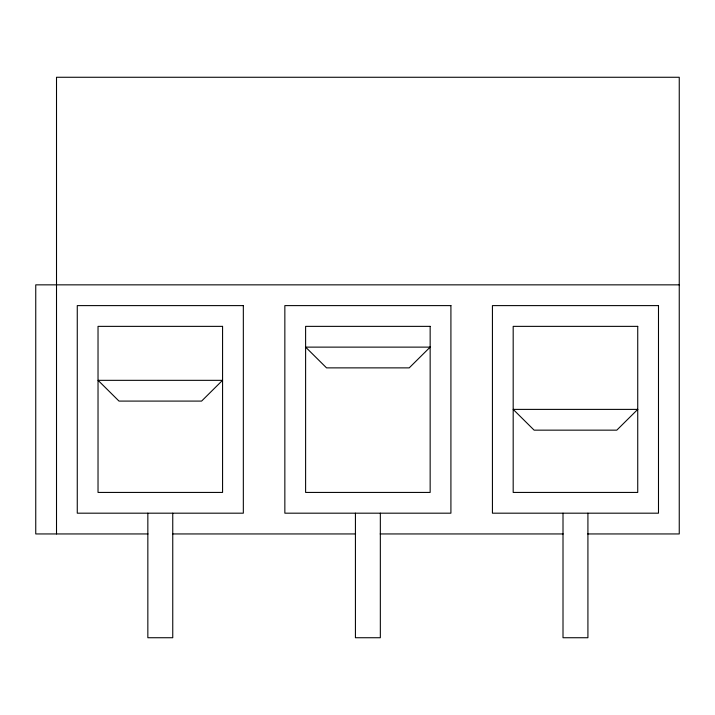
<?xml version="1.0" encoding="UTF-8"?>
<svg xmlns="http://www.w3.org/2000/svg" width="715" height="715" viewBox="0 0 715 715"><rect width="100%" height="100%" fill="white"/><g stroke="black" fill="none" stroke-linecap="round" stroke-linejoin="round"><path stroke-width="1.07" d="M679.25 284.847L35.75 284.847L35.75 533.944L148.023 533.944M172.574 533.944L355.605 533.944M380.157 533.944L563.188 533.944M587.739 533.944L679.25 533.944L679.25 77.265L56.512 77.265L56.512 533.944M587.918 513.182L587.918 637.735L563.009 637.735L563.009 513.182M380.335 513.182L380.335 637.735L355.427 637.735L355.427 513.182M172.753 513.182L172.753 637.735L147.844 637.735L147.844 513.182M222.517 380.335L201.594 401.088L119.003 401.088L98.08 380.335L222.517 380.335M430.144 347.124L409.212 367.876L326.549 367.876L305.618 347.124L430.144 347.124M637.735 409.391L616.795 430.153L534.123 430.153L513.182 409.391L637.735 409.391M243.332 305.609L77.265 305.609L77.265 513.182L243.332 513.182L243.332 305.609M450.915 305.609L284.847 305.609L284.847 513.182L450.915 513.182L450.915 305.609M658.488 305.609L492.429 305.609L492.429 513.182L658.488 513.182L658.488 305.609M222.571 326.362L98.027 326.362L98.027 492.429L222.571 492.429L222.571 326.362M430.153 326.362L305.609 326.362L305.609 492.429L430.153 492.429L430.153 326.362M637.735 326.362L513.182 326.362L513.182 492.429L637.735 492.429L637.735 326.362"/></g></svg>
